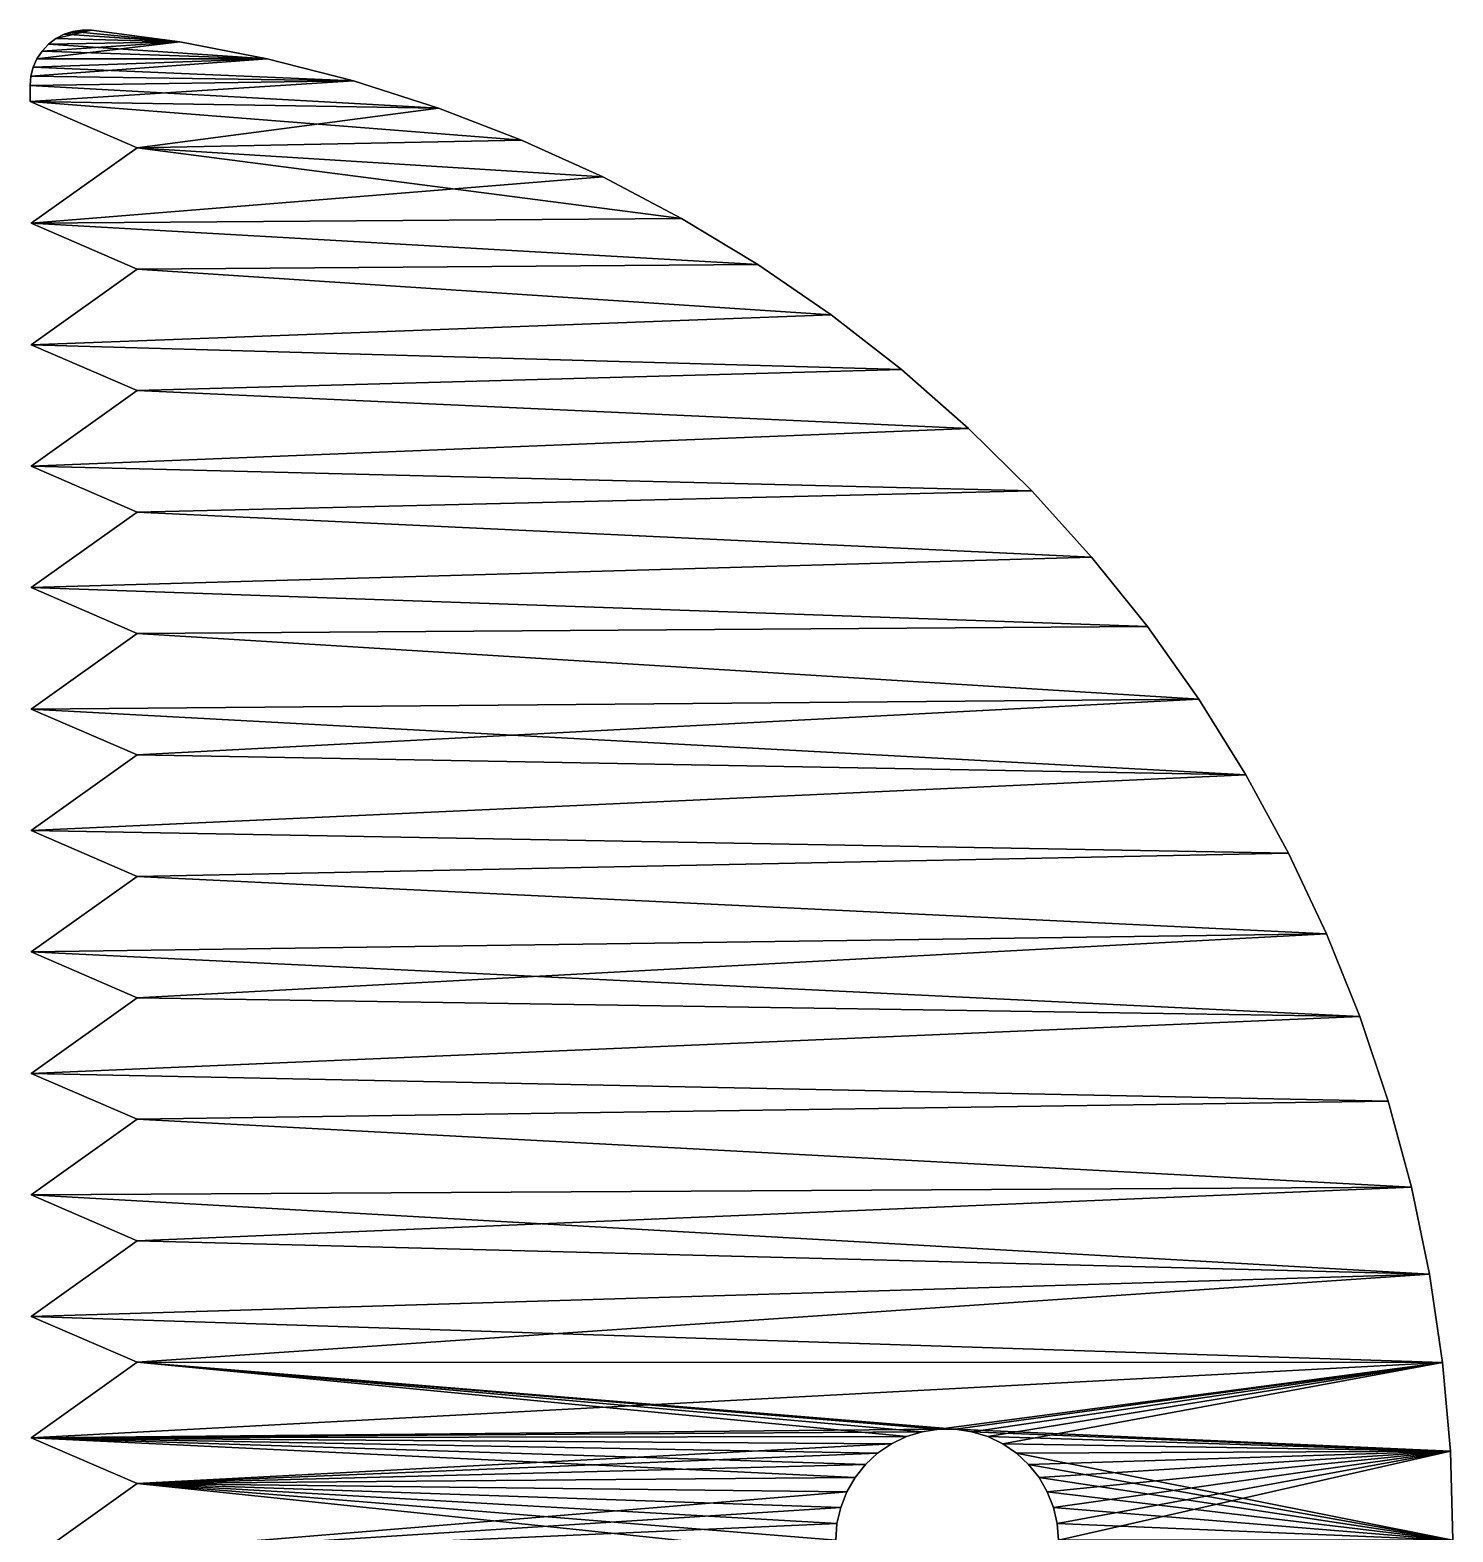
# Model space of a CAD drawing. Header units: inches. Extents: x -21 to 98, y -132 to 45.
# Drawn here: x -13.75 to 14.37, y 14.95 to 44.63 of the extents above; entities that cross this region are included whole.
import ezdxf

# ---------------------------------------------------------------- set-up
doc = ezdxf.new("R2010")
doc.units = ezdxf.units.IN
doc.header["$LTSCALE"] = 101.742128
doc.header["$MEASUREMENT"] = 0
for name, color, linetype in [('271', 7, 'CONTINUOUS'), ('272', 7, 'CONTINUOUS'), ('275', 7, 'CONTINUOUS'), ('276', 7, 'CONTINUOUS'), ('292', 7, 'CONTINUOUS'), ('293', 7, 'CONTINUOUS'), ('294', 7, 'CONTINUOUS'), ('295', 7, 'CONTINUOUS'), ('296', 7, 'CONTINUOUS'), ('297', 7, 'CONTINUOUS'), ('298', 7, 'CONTINUOUS'), ('299', 7, 'CONTINUOUS'), ('300', 7, 'CONTINUOUS'), ('301', 7, 'CONTINUOUS'), ('302', 7, 'CONTINUOUS'), ('303', 7, 'CONTINUOUS'), ('304', 7, 'CONTINUOUS'), ('305', 7, 'CONTINUOUS'), ('306', 7, 'CONTINUOUS'), ('307', 7, 'CONTINUOUS'), ('308', 7, 'CONTINUOUS'), ('309', 7, 'CONTINUOUS'), ('310', 7, 'CONTINUOUS'), ('311', 7, 'CONTINUOUS'), ('312', 7, 'CONTINUOUS'), ('313', 7, 'CONTINUOUS'), ('314', 7, 'CONTINUOUS'), ('315', 7, 'CONTINUOUS'), ('316', 7, 'CONTINUOUS'), ('319', 7, 'CONTINUOUS')]:
    doc.layers.add(name, color=color, linetype=linetype)

msp = doc.modelspace()

# ---------------------------------------------------------------- linework, layer by layer
at = {"layer": '271', "linetype": 'CONTINUOUS'}
for points in [[(-13.081, 44.55), (-10.794, 44.398), (-13.243, 44.465), (-13.081, 44.55)], [(-12.906, 44.607), (-10.794, 44.398), (-13.081, 44.55), (-12.906, 44.607)], [(-12.724, 44.634), (-12.54, 44.631), (-12.906, 44.607), (-12.724, 44.634)], [(-12.54, 44.631), (-10.794, 44.398), (-12.906, 44.607), (-12.54, 44.631)], [(-13.39, 44.353), (-9.065, 44.063), (-13.516, 44.219), (-13.39, 44.353)], [(-13.243, 44.465), (-10.794, 44.398), (-13.39, 44.353), (-13.243, 44.465)], [(-10.794, 44.398), (-9.065, 44.063), (-13.39, 44.353), (-10.794, 44.398)], [(-13.617, 44.066), (-9.065, 44.063), (-13.692, 43.898), (-13.617, 44.066)], [(-9.065, 44.063), (-7.359, 43.628), (-13.692, 43.898), (-9.065, 44.063)], [(-13.516, 44.219), (-9.065, 44.063), (-13.617, 44.066), (-13.516, 44.219)], [(-7.359, 43.628), (-13.753, 43.536), (-13.738, 43.72), (-7.359, 43.628)], [(-13.692, 43.898), (-7.359, 43.628), (-13.738, 43.72), (-13.692, 43.898)], [(-5.681, 43.093), (-13.753, 43.536), (-7.359, 43.628), (-5.681, 43.093)], [(-13.753, 43.224), (-13.753, 43.536), (-5.681, 43.093), (-13.753, 43.224)], [(-4.038, 42.461), (-13.753, 43.224), (-5.681, 43.093), (-4.038, 42.461)], [(-11.633, 42.309), (-13.753, 43.224), (-4.038, 42.461), (-11.633, 42.309)], [(-2.434, 41.733), (-11.633, 42.309), (-4.038, 42.461), (-2.434, 41.733)], [(-13.732, 40.815), (-11.633, 42.309), (-0.876, 40.912), (-13.732, 40.815)], [(-0.876, 40.912), (-11.633, 42.309), (-2.434, 41.733), (-0.876, 40.912)], [(0.631, 40.002), (-13.732, 40.815), (-0.876, 40.912), (0.631, 40.002)], [(-11.633, 39.909), (-13.732, 40.815), (0.631, 40.002), (-11.633, 39.909)], [(-13.732, 38.415), (-11.633, 39.909), (2.082, 39.005), (-13.732, 38.415)], [(2.082, 39.005), (-11.633, 39.909), (0.631, 40.002), (2.082, 39.005)], [(3.472, 37.924), (-13.732, 38.415), (2.082, 39.005), (3.472, 37.924)], [(-11.633, 37.509), (-13.732, 38.415), (3.472, 37.924), (-11.633, 37.509)], [(4.797, 36.763), (-11.633, 37.509), (3.472, 37.924), (4.797, 36.763)], [(-13.732, 36.015), (-11.633, 37.509), (4.797, 36.763), (-13.732, 36.015)], [(6.051, 35.527), (-13.732, 36.015), (4.797, 36.763), (6.051, 35.527)], [(-11.633, 35.109), (-13.732, 36.015), (6.051, 35.527), (-11.633, 35.109)], [(7.23, 34.219), (-11.633, 35.109), (6.051, 35.527), (7.23, 34.219)], [(-13.732, 33.615), (-11.633, 35.109), (7.23, 34.219), (-13.732, 33.615)], [(8.331, 32.845), (-13.732, 33.615), (7.23, 34.219), (8.331, 32.845)], [(-11.633, 32.709), (-13.732, 33.615), (8.331, 32.845), (-11.633, 32.709)], [(-13.732, 31.215), (-11.633, 32.709), (9.349, 31.408), (-13.732, 31.215)], [(9.349, 31.408), (-11.633, 32.709), (8.331, 32.845), (9.349, 31.408)], [(10.281, 29.914), (-13.732, 31.215), (9.349, 31.408), (10.281, 29.914)], [(-11.633, 30.309), (-13.732, 31.215), (10.281, 29.914), (-11.633, 30.309)], [(-13.732, 28.815), (-11.633, 30.309), (10.281, 29.914), (-13.732, 28.815)], [(11.124, 28.367), (-13.732, 28.815), (10.281, 29.914), (11.124, 28.367)], [(-11.633, 27.909), (-13.732, 28.815), (11.124, 28.367), (-11.633, 27.909)], [(11.874, 26.774), (-11.633, 27.909), (11.124, 28.367), (11.874, 26.774)], [(-13.732, 26.415), (-11.633, 27.909), (11.874, 26.774), (-13.732, 26.415)], [(12.53, 25.14), (-13.732, 26.415), (11.874, 26.774), (12.53, 25.14)], [(-11.633, 25.509), (-13.732, 26.415), (12.53, 25.14), (-11.633, 25.509)], [(-13.732, 24.015), (-11.633, 25.509), (12.53, 25.14), (-13.732, 24.015)], [(13.089, 23.47), (-13.732, 24.015), (12.53, 25.14), (13.089, 23.47)], [(-11.633, 23.109), (-13.732, 24.015), (13.089, 23.47), (-11.633, 23.109)], [(13.549, 21.77), (-11.633, 23.109), (13.089, 23.47), (13.549, 21.77)], [(-13.732, 21.615), (-11.633, 23.109), (13.549, 21.77), (-13.732, 21.615)], [(13.908, 20.046), (-13.732, 21.615), (13.549, 21.77), (13.908, 20.046)], [(-11.633, 20.709), (-13.732, 21.615), (13.908, 20.046), (-11.633, 20.709)], [(-13.732, 19.215), (-11.633, 20.709), (13.908, 20.046), (-13.732, 19.215)], [(14.165, 18.304), (-13.732, 19.215), (13.908, 20.046), (14.165, 18.304)], [(-11.633, 18.309), (-13.732, 19.215), (14.165, 18.304), (-11.633, 18.309)], [(-13.732, 16.815), (-11.633, 18.309), (3.568, 16.838), (-13.732, 16.815)], [(4.207, 16.984), (-11.633, 18.309), (4.536, 16.984), (4.207, 16.984)], [(3.882, 16.935), (-11.633, 18.309), (4.207, 16.984), (3.882, 16.935)], [(3.568, 16.838), (-11.633, 18.309), (3.882, 16.935), (3.568, 16.838)], [(-11.633, 18.309), (14.165, 18.304), (4.536, 16.984), (-11.633, 18.309)], [(14.165, 18.304), (14.32, 16.55), (4.536, 16.984), (14.165, 18.304)], [(4.536, 16.984), (14.32, 16.55), (4.861, 16.935), (4.536, 16.984)], [(4.861, 16.935), (14.32, 16.55), (5.176, 16.838), (4.861, 16.935)], [(3.272, 16.695), (-13.732, 16.815), (3.568, 16.838), (3.272, 16.695)], [(3, 16.51), (-13.732, 16.815), (3.272, 16.695), (3, 16.51)], [(2.759, 16.286), (-13.732, 16.815), (3, 16.51), (2.759, 16.286)], [(2.554, 16.029), (-13.732, 16.815), (2.759, 16.286), (2.554, 16.029)], [(-11.633, 15.909), (-13.732, 16.815), (2.554, 16.029), (-11.633, 15.909)], [(5.176, 16.838), (14.32, 16.55), (5.472, 16.695), (5.176, 16.838)], [(5.472, 16.695), (14.32, 16.55), (5.744, 16.51), (5.472, 16.695)], [(14.32, 16.55), (14.372, 14.79), (5.744, 16.51), (14.32, 16.55)], [(5.744, 16.51), (14.372, 14.79), (5.985, 16.286), (5.744, 16.51)], [(2.39, 15.745), (-11.633, 15.909), (2.554, 16.029), (2.39, 15.745)], [(5.985, 16.286), (14.372, 14.79), (6.19, 16.029), (5.985, 16.286)], [(6.19, 16.029), (14.372, 14.79), (6.354, 15.745), (6.19, 16.029)], [(-13.732, 14.415), (-11.633, 15.909), (2.196, 14.462), (-13.732, 14.415)], [(2.27, 15.438), (-11.633, 15.909), (2.39, 15.745), (2.27, 15.438)], [(2.196, 15.118), (-11.633, 15.909), (2.27, 15.438), (2.196, 15.118)], [(2.172, 14.79), (-11.633, 15.909), (2.196, 15.118), (2.172, 14.79)], [(2.196, 14.462), (-11.633, 15.909), (2.172, 14.79), (2.196, 14.462)], [(6.354, 15.745), (14.372, 14.79), (6.474, 15.438), (6.354, 15.745)], [(6.474, 15.438), (14.372, 14.79), (6.547, 15.118), (6.474, 15.438)], [(14.372, 14.79), (6.572, 14.79), (6.547, 15.118), (14.372, 14.79)]]:
    msp.add_3dface(points, dxfattribs=at)
at = {"layer": '272', "linetype": 'CONTINUOUS'}
for points in [[(-10.794, 44.398, 6), (-12.54, 44.631, 6), (-13.243, 44.465, 6), (-10.794, 44.398, 6)], [(-13.243, 44.465, 6), (-12.54, 44.631, 6), (-13.081, 44.55, 6), (-13.243, 44.465, 6)], [(-13.081, 44.55, 6), (-12.54, 44.631, 6), (-12.906, 44.607, 6), (-13.081, 44.55, 6)], [(-12.906, 44.607, 6), (-12.54, 44.631, 6), (-12.724, 44.634, 6), (-12.906, 44.607, 6)], [(-13.617, 44.066, 6), (-10.794, 44.398, 6), (-13.516, 44.219, 6), (-13.617, 44.066, 6)], [(-9.065, 44.063, 6), (-10.794, 44.398, 6), (-13.617, 44.066, 6), (-9.065, 44.063, 6)], [(-13.516, 44.219, 6), (-10.794, 44.398, 6), (-13.39, 44.353, 6), (-13.516, 44.219, 6)], [(-13.39, 44.353, 6), (-10.794, 44.398, 6), (-13.243, 44.465, 6), (-13.39, 44.353, 6)], [(-13.738, 43.72, 6), (-9.065, 44.063, 6), (-13.692, 43.898, 6), (-13.738, 43.72, 6)], [(-7.359, 43.628, 6), (-9.065, 44.063, 6), (-13.738, 43.72, 6), (-7.359, 43.628, 6)], [(-13.692, 43.898, 6), (-9.065, 44.063, 6), (-13.617, 44.066, 6), (-13.692, 43.898, 6)], [(-13.753, 43.536, 6), (-7.359, 43.628, 6), (-13.738, 43.72, 6), (-13.753, 43.536, 6)], [(-13.753, 43.224, 6), (-7.359, 43.628, 6), (-13.753, 43.536, 6), (-13.753, 43.224, 6)], [(-5.681, 43.093, 6), (-7.359, 43.628, 6), (-13.753, 43.224, 6), (-5.681, 43.093, 6)], [(-11.633, 42.309, 6), (-5.681, 43.093, 6), (-13.753, 43.224, 6), (-11.633, 42.309, 6)], [(-4.038, 42.461, 6), (-5.681, 43.093, 6), (-11.633, 42.309, 6), (-4.038, 42.461, 6)], [(-2.434, 41.733, 6), (-4.038, 42.461, 6), (-11.633, 42.309, 6), (-2.434, 41.733, 6)], [(-13.732, 40.815, 6), (-2.434, 41.733, 6), (-11.633, 42.309, 6), (-13.732, 40.815, 6)], [(-0.876, 40.912, 6), (-2.434, 41.733, 6), (-13.732, 40.815, 6), (-0.876, 40.912, 6)], [(0.631, 40.002, 6), (-0.876, 40.912, 6), (-13.732, 40.815, 6), (0.631, 40.002, 6)], [(-11.633, 39.909, 6), (0.631, 40.002, 6), (-13.732, 40.815, 6), (-11.633, 39.909, 6)], [(-13.732, 38.415, 6), (2.082, 39.005, 6), (-11.633, 39.909, 6), (-13.732, 38.415, 6)], [(2.082, 39.005, 6), (0.631, 40.002, 6), (-11.633, 39.909, 6), (2.082, 39.005, 6)], [(3.472, 37.924, 6), (2.082, 39.005, 6), (-13.732, 38.415, 6), (3.472, 37.924, 6)], [(-11.633, 37.509, 6), (3.472, 37.924, 6), (-13.732, 38.415, 6), (-11.633, 37.509, 6)], [(4.797, 36.763, 6), (3.472, 37.924, 6), (-11.633, 37.509, 6), (4.797, 36.763, 6)], [(-13.732, 36.015, 6), (4.797, 36.763, 6), (-11.633, 37.509, 6), (-13.732, 36.015, 6)], [(6.051, 35.527, 6), (4.797, 36.763, 6), (-13.732, 36.015, 6), (6.051, 35.527, 6)], [(-11.633, 35.109, 6), (6.051, 35.527, 6), (-13.732, 36.015, 6), (-11.633, 35.109, 6)], [(7.23, 34.219, 6), (6.051, 35.527, 6), (-11.633, 35.109, 6), (7.23, 34.219, 6)], [(-13.732, 33.615, 6), (7.23, 34.219, 6), (-11.633, 35.109, 6), (-13.732, 33.615, 6)], [(8.331, 32.845, 6), (7.23, 34.219, 6), (-13.732, 33.615, 6), (8.331, 32.845, 6)], [(-11.633, 32.709, 6), (8.331, 32.845, 6), (-13.732, 33.615, 6), (-11.633, 32.709, 6)], [(-13.732, 31.215, 6), (9.349, 31.408, 6), (-11.633, 32.709, 6), (-13.732, 31.215, 6)], [(9.349, 31.408, 6), (8.331, 32.845, 6), (-11.633, 32.709, 6), (9.349, 31.408, 6)], [(-11.633, 30.309, 6), (9.349, 31.408, 6), (-13.732, 31.215, 6), (-11.633, 30.309, 6)], [(10.281, 29.914, 6), (9.349, 31.408, 6), (-11.633, 30.309, 6), (10.281, 29.914, 6)], [(-13.732, 28.815, 6), (10.281, 29.914, 6), (-11.633, 30.309, 6), (-13.732, 28.815, 6)], [(11.124, 28.367, 6), (10.281, 29.914, 6), (-13.732, 28.815, 6), (11.124, 28.367, 6)], [(-11.633, 27.909, 6), (11.124, 28.367, 6), (-13.732, 28.815, 6), (-11.633, 27.909, 6)], [(11.874, 26.774, 6), (11.124, 28.367, 6), (-11.633, 27.909, 6), (11.874, 26.774, 6)], [(-13.732, 26.415, 6), (11.874, 26.774, 6), (-11.633, 27.909, 6), (-13.732, 26.415, 6)], [(-11.633, 25.509, 6), (11.874, 26.774, 6), (-13.732, 26.415, 6), (-11.633, 25.509, 6)], [(12.53, 25.14, 6), (11.874, 26.774, 6), (-11.633, 25.509, 6), (12.53, 25.14, 6)], [(-13.732, 24.015, 6), (12.53, 25.14, 6), (-11.633, 25.509, 6), (-13.732, 24.015, 6)], [(13.089, 23.47, 6), (12.53, 25.14, 6), (-13.732, 24.015, 6), (13.089, 23.47, 6)], [(-11.633, 23.109, 6), (13.089, 23.47, 6), (-13.732, 24.015, 6), (-11.633, 23.109, 6)], [(13.549, 21.77, 6), (13.089, 23.47, 6), (-11.633, 23.109, 6), (13.549, 21.77, 6)], [(-13.732, 21.615, 6), (13.549, 21.77, 6), (-11.633, 23.109, 6), (-13.732, 21.615, 6)], [(-11.633, 20.709, 6), (13.549, 21.77, 6), (-13.732, 21.615, 6), (-11.633, 20.709, 6)], [(13.908, 20.046, 6), (13.549, 21.77, 6), (-11.633, 20.709, 6), (13.908, 20.046, 6)], [(-13.732, 19.215, 6), (13.908, 20.046, 6), (-11.633, 20.709, 6), (-13.732, 19.215, 6)], [(-11.633, 18.309, 6), (13.908, 20.046, 6), (-13.732, 19.215, 6), (-11.633, 18.309, 6)], [(14.165, 18.304, 6), (13.908, 20.046, 6), (-11.633, 18.309, 6), (14.165, 18.304, 6)], [(-13.732, 16.815, 6), (14.165, 18.304, 6), (-11.633, 18.309, 6), (-13.732, 16.815, 6)], [(14.165, 18.304, 6), (-13.732, 16.815, 6), (4.207, 16.984, 6), (14.165, 18.304, 6)], [(4.536, 16.984, 6), (14.165, 18.304, 6), (4.207, 16.984, 6), (4.536, 16.984, 6)], [(4.861, 16.935, 6), (14.165, 18.304, 6), (4.536, 16.984, 6), (4.861, 16.935, 6)], [(5.176, 16.838, 6), (14.165, 18.304, 6), (4.861, 16.935, 6), (5.176, 16.838, 6)], [(5.472, 16.695, 6), (14.165, 18.304, 6), (5.176, 16.838, 6), (5.472, 16.695, 6)], [(14.32, 16.55, 6), (14.165, 18.304, 6), (5.472, 16.695, 6), (14.32, 16.55, 6)], [(4.207, 16.984, 6), (-13.732, 16.815, 6), (3.882, 16.935, 6), (4.207, 16.984, 6)], [(3.882, 16.935, 6), (-13.732, 16.815, 6), (3.568, 16.838, 6), (3.882, 16.935, 6)], [(3.568, 16.838, 6), (-13.732, 16.815, 6), (3.272, 16.695, 6), (3.568, 16.838, 6)], [(-13.732, 16.815, 6), (-11.633, 15.909, 6), (3.272, 16.695, 6), (-13.732, 16.815, 6)], [(3.272, 16.695, 6), (-11.633, 15.909, 6), (3, 16.51, 6), (3.272, 16.695, 6)], [(5.744, 16.51, 6), (14.32, 16.55, 6), (5.472, 16.695, 6), (5.744, 16.51, 6)], [(3, 16.51, 6), (-11.633, 15.909, 6), (2.759, 16.286, 6), (3, 16.51, 6)], [(5.985, 16.286, 6), (14.32, 16.55, 6), (5.744, 16.51, 6), (5.985, 16.286, 6)], [(6.19, 16.029, 6), (14.32, 16.55, 6), (5.985, 16.286, 6), (6.19, 16.029, 6)], [(6.354, 15.745, 6), (14.32, 16.55, 6), (6.19, 16.029, 6), (6.354, 15.745, 6)], [(6.474, 15.438, 6), (14.32, 16.55, 6), (6.354, 15.745, 6), (6.474, 15.438, 6)], [(6.547, 15.118, 6), (14.32, 16.55, 6), (6.474, 15.438, 6), (6.547, 15.118, 6)], [(6.572, 14.79, 6), (14.32, 16.55, 6), (6.547, 15.118, 6), (6.572, 14.79, 6)], [(14.372, 14.79, 6), (14.32, 16.55, 6), (6.572, 14.79, 6), (14.372, 14.79, 6)], [(2.759, 16.286, 6), (-11.633, 15.909, 6), (2.554, 16.029, 6), (2.759, 16.286, 6)], [(2.554, 16.029, 6), (-11.633, 15.909, 6), (2.39, 15.745, 6), (2.554, 16.029, 6)], [(-11.633, 15.909, 6), (-13.732, 14.415, 6), (2.39, 15.745, 6), (-11.633, 15.909, 6)], [(2.39, 15.745, 6), (-13.732, 14.415, 6), (2.27, 15.438, 6), (2.39, 15.745, 6)], [(2.27, 15.438, 6), (-13.732, 14.415, 6), (2.196, 15.118, 6), (2.27, 15.438, 6)], [(2.196, 15.118, 6), (-13.732, 14.415, 6), (2.172, 14.79, 6), (2.196, 15.118, 6)]]:
    msp.add_3dface(points, dxfattribs=at)
at = {"layer": '275', "linetype": 'CONTINUOUS'}
for points in [[(-12.54, 44.631), (-12.54, 44.631, 6), (-10.794, 44.398, 6), (-12.54, 44.631)], [(-10.794, 44.398), (-12.54, 44.631), (-10.794, 44.398, 6), (-10.794, 44.398)], [(-10.794, 44.398), (-10.794, 44.398, 6), (-9.065, 44.063, 6), (-10.794, 44.398)], [(-9.065, 44.063), (-10.794, 44.398), (-9.065, 44.063, 6), (-9.065, 44.063)], [(-9.065, 44.063), (-9.065, 44.063, 6), (-7.359, 43.628, 6), (-9.065, 44.063)], [(-7.359, 43.628), (-9.065, 44.063), (-7.359, 43.628, 6), (-7.359, 43.628)], [(-7.359, 43.628), (-7.359, 43.628, 6), (-5.681, 43.093, 6), (-7.359, 43.628)], [(-5.681, 43.093), (-7.359, 43.628), (-5.681, 43.093, 6), (-5.681, 43.093)], [(-5.681, 43.093), (-5.681, 43.093, 6), (-4.038, 42.461, 6), (-5.681, 43.093)], [(-4.038, 42.461), (-5.681, 43.093), (-4.038, 42.461, 6), (-4.038, 42.461)], [(-4.038, 42.461), (-4.038, 42.461, 6), (-2.434, 41.733, 6), (-4.038, 42.461)], [(-2.434, 41.733), (-4.038, 42.461), (-2.434, 41.733, 6), (-2.434, 41.733)], [(-2.434, 41.733), (-2.434, 41.733, 6), (-0.876, 40.912, 6), (-2.434, 41.733)], [(-0.876, 40.912), (-2.434, 41.733), (-0.876, 40.912, 6), (-0.876, 40.912)], [(-0.876, 40.912), (-0.876, 40.912, 6), (0.631, 40.002, 6), (-0.876, 40.912)], [(0.631, 40.002), (-0.876, 40.912), (0.631, 40.002, 6), (0.631, 40.002)], [(0.631, 40.002), (0.631, 40.002, 6), (2.082, 39.005, 6), (0.631, 40.002)], [(2.082, 39.005), (0.631, 40.002), (2.082, 39.005, 6), (2.082, 39.005)], [(2.082, 39.005), (2.082, 39.005, 6), (3.472, 37.924, 6), (2.082, 39.005)], [(3.472, 37.924), (2.082, 39.005), (3.472, 37.924, 6), (3.472, 37.924)], [(4.797, 36.763), (3.472, 37.924), (4.797, 36.763, 6), (4.797, 36.763)], [(3.472, 37.924), (3.472, 37.924, 6), (4.797, 36.763, 6), (3.472, 37.924)], [(6.051, 35.527), (4.797, 36.763), (6.051, 35.527, 6), (6.051, 35.527)], [(4.797, 36.763), (4.797, 36.763, 6), (6.051, 35.527, 6), (4.797, 36.763)], [(6.051, 35.527), (6.051, 35.527, 6), (7.23, 34.219, 6), (6.051, 35.527)], [(7.23, 34.219), (6.051, 35.527), (7.23, 34.219, 6), (7.23, 34.219)], [(7.23, 34.219), (7.23, 34.219, 6), (8.331, 32.845, 6), (7.23, 34.219)], [(8.331, 32.845), (7.23, 34.219), (8.331, 32.845, 6), (8.331, 32.845)], [(8.331, 32.845), (8.331, 32.845, 6), (9.349, 31.408, 6), (8.331, 32.845)], [(9.349, 31.408), (8.331, 32.845), (9.349, 31.408, 6), (9.349, 31.408)], [(9.349, 31.408), (9.349, 31.408, 6), (10.281, 29.914, 6), (9.349, 31.408)], [(10.281, 29.914), (9.349, 31.408), (10.281, 29.914, 6), (10.281, 29.914)], [(11.124, 28.367), (10.281, 29.914), (11.124, 28.367, 6), (11.124, 28.367)], [(10.281, 29.914), (10.281, 29.914, 6), (11.124, 28.367, 6), (10.281, 29.914)], [(11.874, 26.774), (11.124, 28.367), (11.874, 26.774, 6), (11.874, 26.774)], [(11.124, 28.367), (11.124, 28.367, 6), (11.874, 26.774, 6), (11.124, 28.367)], [(11.874, 26.774), (11.874, 26.774, 6), (12.53, 25.14, 6), (11.874, 26.774)], [(12.53, 25.14), (11.874, 26.774), (12.53, 25.14, 6), (12.53, 25.14)], [(13.089, 23.47), (12.53, 25.14), (13.089, 23.47, 6), (13.089, 23.47)], [(12.53, 25.14), (12.53, 25.14, 6), (13.089, 23.47, 6), (12.53, 25.14)], [(13.549, 21.77), (13.089, 23.47), (13.549, 21.77, 6), (13.549, 21.77)], [(13.089, 23.47), (13.089, 23.47, 6), (13.549, 21.77, 6), (13.089, 23.47)], [(13.908, 20.046), (13.549, 21.77), (13.908, 20.046, 6), (13.908, 20.046)], [(13.549, 21.77), (13.549, 21.77, 6), (13.908, 20.046, 6), (13.549, 21.77)], [(14.165, 18.304), (13.908, 20.046), (14.165, 18.304, 6), (14.165, 18.304)], [(13.908, 20.046), (13.908, 20.046, 6), (14.165, 18.304, 6), (13.908, 20.046)], [(14.165, 18.304), (14.165, 18.304, 6), (14.32, 16.55, 6), (14.165, 18.304)], [(14.32, 16.55), (14.165, 18.304), (14.32, 16.55, 6), (14.32, 16.55)], [(14.32, 16.55), (14.32, 16.55, 6), (14.372, 14.79, 6), (14.32, 16.55)], [(14.372, 14.79), (14.32, 16.55), (14.372, 14.79, 6), (14.372, 14.79)]]:
    msp.add_3dface(points, dxfattribs=at)
at = {"layer": '276', "linetype": 'CONTINUOUS'}
for points in [[(-13.753, 43.224), (-13.753, 43.224, 6), (-13.753, 43.536, 6), (-13.753, 43.224)], [(-13.753, 43.536), (-13.753, 43.224), (-13.753, 43.536, 6), (-13.753, 43.536)]]:
    msp.add_3dface(points, dxfattribs=at)
at = {"layer": '292', "linetype": 'CONTINUOUS'}
for points in [[(-11.633, 15.909), (-13.732, 14.415), (-13.732, 14.415, 6), (-11.633, 15.909)], [(-11.633, 15.909), (-13.732, 14.415, 6), (-11.633, 15.909, 6), (-11.633, 15.909)]]:
    msp.add_3dface(points, dxfattribs=at)
at = {"layer": '293', "linetype": 'CONTINUOUS'}
for points in [[(-13.732, 16.815), (-11.633, 15.909, 6), (-13.732, 16.815, 6), (-13.732, 16.815)], [(-13.732, 16.815), (-11.633, 15.909), (-11.633, 15.909, 6), (-13.732, 16.815)]]:
    msp.add_3dface(points, dxfattribs=at)
at = {"layer": '294', "linetype": 'CONTINUOUS'}
for points in [[(-11.633, 18.309), (-13.732, 16.815, 6), (-11.633, 18.309, 6), (-11.633, 18.309)], [(-11.633, 18.309), (-13.732, 16.815), (-13.732, 16.815, 6), (-11.633, 18.309)]]:
    msp.add_3dface(points, dxfattribs=at)
at = {"layer": '295', "linetype": 'CONTINUOUS'}
for points in [[(-13.732, 19.215), (-11.633, 18.309), (-11.633, 18.309, 6), (-13.732, 19.215)], [(-13.732, 19.215), (-11.633, 18.309, 6), (-13.732, 19.215, 6), (-13.732, 19.215)]]:
    msp.add_3dface(points, dxfattribs=at)
at = {"layer": '296', "linetype": 'CONTINUOUS'}
for points in [[(-11.633, 20.709), (-13.732, 19.215, 6), (-11.633, 20.709, 6), (-11.633, 20.709)], [(-11.633, 20.709), (-13.732, 19.215), (-13.732, 19.215, 6), (-11.633, 20.709)]]:
    msp.add_3dface(points, dxfattribs=at)
at = {"layer": '297', "linetype": 'CONTINUOUS'}
for points in [[(-13.732, 21.615), (-11.633, 20.709, 6), (-13.732, 21.615, 6), (-13.732, 21.615)], [(-13.732, 21.615), (-11.633, 20.709), (-11.633, 20.709, 6), (-13.732, 21.615)]]:
    msp.add_3dface(points, dxfattribs=at)
at = {"layer": '298', "linetype": 'CONTINUOUS'}
for points in [[(-11.633, 23.109), (-13.732, 21.615, 6), (-11.633, 23.109, 6), (-11.633, 23.109)], [(-11.633, 23.109), (-13.732, 21.615), (-13.732, 21.615, 6), (-11.633, 23.109)]]:
    msp.add_3dface(points, dxfattribs=at)
at = {"layer": '299', "linetype": 'CONTINUOUS'}
for points in [[(-13.732, 24.015), (-11.633, 23.109), (-11.633, 23.109, 6), (-13.732, 24.015)], [(-13.732, 24.015), (-11.633, 23.109, 6), (-13.732, 24.015, 6), (-13.732, 24.015)]]:
    msp.add_3dface(points, dxfattribs=at)
at = {"layer": '300', "linetype": 'CONTINUOUS'}
for points in [[(-11.633, 25.509), (-13.732, 24.015, 6), (-11.633, 25.509, 6), (-11.633, 25.509)], [(-11.633, 25.509), (-13.732, 24.015), (-13.732, 24.015, 6), (-11.633, 25.509)]]:
    msp.add_3dface(points, dxfattribs=at)
at = {"layer": '301', "linetype": 'CONTINUOUS'}
for points in [[(-13.732, 26.415), (-11.633, 25.509, 6), (-13.732, 26.415, 6), (-13.732, 26.415)], [(-13.732, 26.415), (-11.633, 25.509), (-11.633, 25.509, 6), (-13.732, 26.415)]]:
    msp.add_3dface(points, dxfattribs=at)
at = {"layer": '302', "linetype": 'CONTINUOUS'}
for points in [[(-11.633, 27.909), (-13.732, 26.415, 6), (-11.633, 27.909, 6), (-11.633, 27.909)], [(-11.633, 27.909), (-13.732, 26.415), (-13.732, 26.415, 6), (-11.633, 27.909)]]:
    msp.add_3dface(points, dxfattribs=at)
at = {"layer": '303', "linetype": 'CONTINUOUS'}
for points in [[(-13.732, 28.815), (-11.633, 27.909, 6), (-13.732, 28.815, 6), (-13.732, 28.815)], [(-13.732, 28.815), (-11.633, 27.909), (-11.633, 27.909, 6), (-13.732, 28.815)]]:
    msp.add_3dface(points, dxfattribs=at)
at = {"layer": '304', "linetype": 'CONTINUOUS'}
for points in [[(-11.633, 30.309), (-13.732, 28.815, 6), (-11.633, 30.309, 6), (-11.633, 30.309)], [(-11.633, 30.309), (-13.732, 28.815), (-13.732, 28.815, 6), (-11.633, 30.309)]]:
    msp.add_3dface(points, dxfattribs=at)
at = {"layer": '305', "linetype": 'CONTINUOUS'}
for points in [[(-13.732, 31.215), (-11.633, 30.309, 6), (-13.732, 31.215, 6), (-13.732, 31.215)], [(-13.732, 31.215), (-11.633, 30.309), (-11.633, 30.309, 6), (-13.732, 31.215)]]:
    msp.add_3dface(points, dxfattribs=at)
at = {"layer": '306', "linetype": 'CONTINUOUS'}
for points in [[(-11.633, 32.709), (-13.732, 31.215), (-13.732, 31.215, 6), (-11.633, 32.709)], [(-11.633, 32.709), (-13.732, 31.215, 6), (-11.633, 32.709, 6), (-11.633, 32.709)]]:
    msp.add_3dface(points, dxfattribs=at)
at = {"layer": '307', "linetype": 'CONTINUOUS'}
for points in [[(-13.732, 33.615), (-11.633, 32.709, 6), (-13.732, 33.615, 6), (-13.732, 33.615)], [(-13.732, 33.615), (-11.633, 32.709), (-11.633, 32.709, 6), (-13.732, 33.615)]]:
    msp.add_3dface(points, dxfattribs=at)
at = {"layer": '308', "linetype": 'CONTINUOUS'}
for points in [[(-11.633, 35.109), (-13.732, 33.615, 6), (-11.633, 35.109, 6), (-11.633, 35.109)], [(-11.633, 35.109), (-13.732, 33.615), (-13.732, 33.615, 6), (-11.633, 35.109)]]:
    msp.add_3dface(points, dxfattribs=at)
at = {"layer": '309', "linetype": 'CONTINUOUS'}
for points in [[(-13.732, 36.015), (-11.633, 35.109, 6), (-13.732, 36.015, 6), (-13.732, 36.015)], [(-13.732, 36.015), (-11.633, 35.109), (-11.633, 35.109, 6), (-13.732, 36.015)]]:
    msp.add_3dface(points, dxfattribs=at)
at = {"layer": '310', "linetype": 'CONTINUOUS'}
for points in [[(-11.633, 37.509), (-13.732, 36.015), (-13.732, 36.015, 6), (-11.633, 37.509)], [(-11.633, 37.509), (-13.732, 36.015, 6), (-11.633, 37.509, 6), (-11.633, 37.509)]]:
    msp.add_3dface(points, dxfattribs=at)
at = {"layer": '311', "linetype": 'CONTINUOUS'}
for points in [[(-13.732, 38.415), (-11.633, 37.509, 6), (-13.732, 38.415, 6), (-13.732, 38.415)], [(-13.732, 38.415), (-11.633, 37.509), (-11.633, 37.509, 6), (-13.732, 38.415)]]:
    msp.add_3dface(points, dxfattribs=at)
at = {"layer": '312', "linetype": 'CONTINUOUS'}
for points in [[(-11.633, 39.909), (-13.732, 38.415, 6), (-11.633, 39.909, 6), (-11.633, 39.909)], [(-11.633, 39.909), (-13.732, 38.415), (-13.732, 38.415, 6), (-11.633, 39.909)]]:
    msp.add_3dface(points, dxfattribs=at)
at = {"layer": '313', "linetype": 'CONTINUOUS'}
for points in [[(-13.732, 40.815), (-11.633, 39.909), (-11.633, 39.909, 6), (-13.732, 40.815)], [(-13.732, 40.815), (-11.633, 39.909, 6), (-13.732, 40.815, 6), (-13.732, 40.815)]]:
    msp.add_3dface(points, dxfattribs=at)
at = {"layer": '314', "linetype": 'CONTINUOUS'}
for points in [[(-11.633, 42.309), (-13.732, 40.815, 6), (-11.633, 42.309, 6), (-11.633, 42.309)], [(-11.633, 42.309), (-13.732, 40.815), (-13.732, 40.815, 6), (-11.633, 42.309)]]:
    msp.add_3dface(points, dxfattribs=at)
at = {"layer": '315', "linetype": 'CONTINUOUS'}
for points in [[(-13.753, 43.224), (-11.633, 42.309, 6), (-13.753, 43.224, 6), (-13.753, 43.224)], [(-13.753, 43.224), (-11.633, 42.309), (-11.633, 42.309, 6), (-13.753, 43.224)]]:
    msp.add_3dface(points, dxfattribs=at)
at = {"layer": '316', "linetype": 'CONTINUOUS'}
for points in [[(-13.243, 44.465), (-13.243, 44.465, 6), (-13.081, 44.55, 6), (-13.243, 44.465)], [(-13.081, 44.55), (-13.243, 44.465), (-13.081, 44.55, 6), (-13.081, 44.55)], [(-13.081, 44.55), (-13.081, 44.55, 6), (-12.906, 44.607, 6), (-13.081, 44.55)], [(-12.906, 44.607), (-13.081, 44.55), (-12.906, 44.607, 6), (-12.906, 44.607)], [(-12.906, 44.607), (-12.906, 44.607, 6), (-12.724, 44.634, 6), (-12.906, 44.607)], [(-12.724, 44.634), (-12.906, 44.607), (-12.724, 44.634, 6), (-12.724, 44.634)], [(-12.54, 44.631, 6), (-12.724, 44.634), (-12.724, 44.634, 6), (-12.54, 44.631, 6)], [(-12.54, 44.631), (-12.724, 44.634), (-12.54, 44.631, 6), (-12.54, 44.631)], [(-13.39, 44.353), (-13.516, 44.219), (-13.39, 44.353, 6), (-13.39, 44.353)], [(-13.516, 44.219), (-13.516, 44.219, 6), (-13.39, 44.353, 6), (-13.516, 44.219)], [(-13.243, 44.465), (-13.39, 44.353), (-13.243, 44.465, 6), (-13.243, 44.465)], [(-13.39, 44.353), (-13.39, 44.353, 6), (-13.243, 44.465, 6), (-13.39, 44.353)], [(-13.692, 43.898), (-13.692, 43.898, 6), (-13.617, 44.066, 6), (-13.692, 43.898)], [(-13.617, 44.066), (-13.692, 43.898), (-13.617, 44.066, 6), (-13.617, 44.066)], [(-13.516, 44.219), (-13.617, 44.066), (-13.516, 44.219, 6), (-13.516, 44.219)], [(-13.617, 44.066), (-13.617, 44.066, 6), (-13.516, 44.219, 6), (-13.617, 44.066)], [(-13.753, 43.536), (-13.753, 43.536, 6), (-13.738, 43.72, 6), (-13.753, 43.536)], [(-13.738, 43.72), (-13.753, 43.536), (-13.738, 43.72, 6), (-13.738, 43.72)], [(-13.692, 43.898), (-13.738, 43.72), (-13.692, 43.898, 6), (-13.692, 43.898)], [(-13.738, 43.72), (-13.738, 43.72, 6), (-13.692, 43.898, 6), (-13.738, 43.72)]]:
    msp.add_3dface(points, dxfattribs=at)
at = {"layer": '319', "linetype": 'CONTINUOUS'}
for points in [[(3.882, 16.935), (3.882, 16.935, 6), (3.568, 16.838, 6), (3.882, 16.935)], [(3.568, 16.838), (3.882, 16.935), (3.568, 16.838, 6), (3.568, 16.838)], [(4.207, 16.984), (4.207, 16.984, 6), (3.882, 16.935, 6), (4.207, 16.984)], [(3.882, 16.935), (4.207, 16.984), (3.882, 16.935, 6), (3.882, 16.935)], [(4.536, 16.984), (4.536, 16.984, 6), (4.207, 16.984, 6), (4.536, 16.984)], [(4.207, 16.984), (4.536, 16.984), (4.207, 16.984, 6), (4.207, 16.984)], [(4.861, 16.935), (4.861, 16.935, 6), (4.536, 16.984, 6), (4.861, 16.935)], [(4.536, 16.984), (4.861, 16.935), (4.536, 16.984, 6), (4.536, 16.984)], [(5.176, 16.838), (5.176, 16.838, 6), (4.861, 16.935, 6), (5.176, 16.838)], [(4.861, 16.935), (5.176, 16.838), (4.861, 16.935, 6), (4.861, 16.935)], [(3.272, 16.695), (3.272, 16.695, 6), (3, 16.51, 6), (3.272, 16.695)], [(3, 16.51), (3.272, 16.695), (3, 16.51, 6), (3, 16.51)], [(3.568, 16.838), (3.568, 16.838, 6), (3.272, 16.695, 6), (3.568, 16.838)], [(3.272, 16.695), (3.568, 16.838), (3.272, 16.695, 6), (3.272, 16.695)], [(5.472, 16.695), (5.472, 16.695, 6), (5.176, 16.838, 6), (5.472, 16.695)], [(5.176, 16.838), (5.472, 16.695), (5.176, 16.838, 6), (5.176, 16.838)], [(5.472, 16.695), (5.744, 16.51), (5.472, 16.695, 6), (5.472, 16.695)], [(5.744, 16.51), (5.744, 16.51, 6), (5.472, 16.695, 6), (5.744, 16.51)], [(3, 16.51), (3, 16.51, 6), (2.759, 16.286, 6), (3, 16.51)], [(2.759, 16.286), (3, 16.51), (2.759, 16.286, 6), (2.759, 16.286)], [(5.744, 16.51), (5.985, 16.286), (5.744, 16.51, 6), (5.744, 16.51)], [(5.985, 16.286), (5.985, 16.286, 6), (5.744, 16.51, 6), (5.985, 16.286)], [(2.39, 15.745), (2.554, 16.029), (2.39, 15.745, 6), (2.39, 15.745)], [(2.554, 16.029), (2.554, 16.029, 6), (2.39, 15.745, 6), (2.554, 16.029)], [(2.554, 16.029), (2.759, 16.286), (2.554, 16.029, 6), (2.554, 16.029)], [(2.759, 16.286), (2.759, 16.286, 6), (2.554, 16.029, 6), (2.759, 16.286)], [(6.19, 16.029), (6.19, 16.029, 6), (5.985, 16.286, 6), (6.19, 16.029)], [(5.985, 16.286), (6.19, 16.029), (5.985, 16.286, 6), (5.985, 16.286)], [(6.354, 15.745), (6.354, 15.745, 6), (6.19, 16.029, 6), (6.354, 15.745)], [(6.19, 16.029), (6.354, 15.745), (6.19, 16.029, 6), (6.19, 16.029)], [(2.39, 15.745), (2.39, 15.745, 6), (2.27, 15.438, 6), (2.39, 15.745)], [(2.27, 15.438), (2.39, 15.745), (2.27, 15.438, 6), (2.27, 15.438)], [(6.474, 15.438), (6.474, 15.438, 6), (6.354, 15.745, 6), (6.474, 15.438)], [(6.354, 15.745), (6.474, 15.438), (6.354, 15.745, 6), (6.354, 15.745)], [(2.27, 15.438), (2.27, 15.438, 6), (2.196, 15.118, 6), (2.27, 15.438)], [(2.196, 15.118), (2.27, 15.438), (2.196, 15.118, 6), (2.196, 15.118)], [(6.547, 15.118), (6.547, 15.118, 6), (6.474, 15.438, 6), (6.547, 15.118)], [(6.474, 15.438), (6.547, 15.118), (6.474, 15.438, 6), (6.474, 15.438)], [(2.196, 15.118), (2.196, 15.118, 6), (2.172, 14.79, 6), (2.196, 15.118)], [(2.172, 14.79), (2.196, 15.118), (2.172, 14.79, 6), (2.172, 14.79)], [(6.572, 14.79), (6.572, 14.79, 6), (6.547, 15.118, 6), (6.572, 14.79)], [(6.547, 15.118), (6.572, 14.79), (6.547, 15.118, 6), (6.547, 15.118)]]:
    msp.add_3dface(points, dxfattribs=at)

doc.saveas('drawing.dxf')
